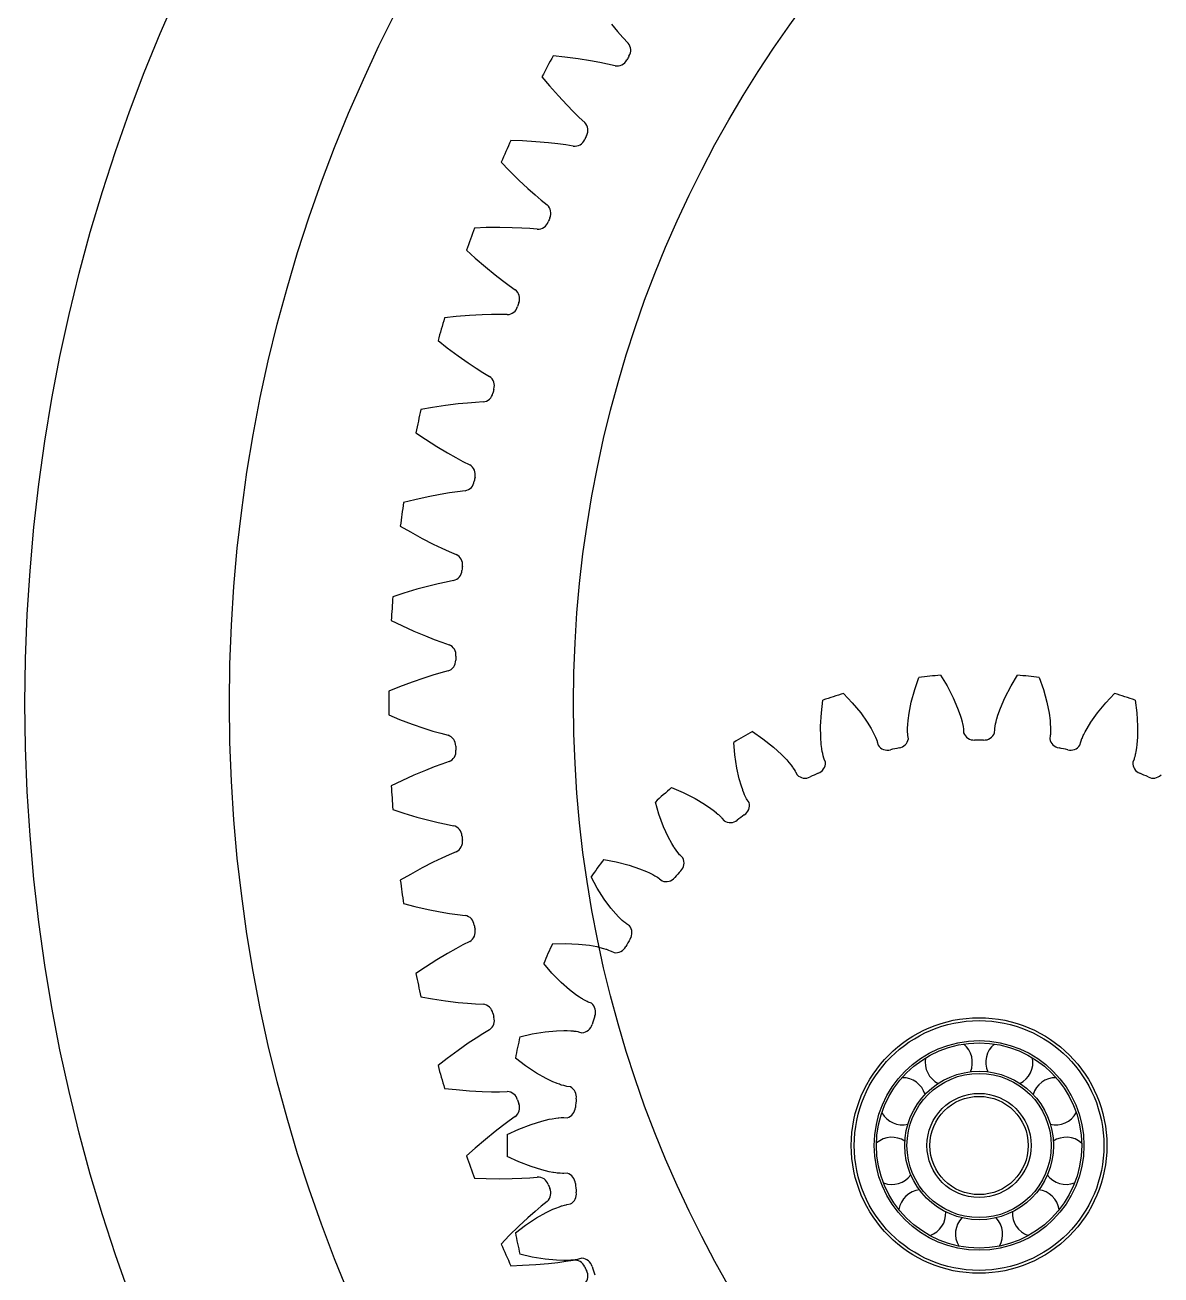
# Model space of a CAD drawing. Extents: x -49 to 4846, y -968 to 1090.
# Drawn here: x 2398.2 to 2513.8, y 431 to 558.2 of the extents above; entities that cross this region are included whole.
import ezdxf

# ---------------------------------------------------------------- set-up
doc = ezdxf.new("R2010")
doc.units = 0
doc.layers.get('0').update_dxf_attribs({"linetype": 'CONTINUOUS'})
doc.layers.add('OUTLINE', color=7, linetype='CONTINUOUS')

msp = doc.modelspace()

# ---------------------------------------------------------------- linework, layer by layer
at = {"color": 1}
for p, q in [((2457.880346, 558.258031), (2458.507152, 557.521162)), ((2458.507151, 557.521164), (2459.054773, 556.904689)), ((2459.054773, 556.904689), (2459.578921, 556.338364)), ((2453.126541, 554.9121), (2451.945025, 555.035364)), ((2454.479825, 554.736754), (2453.126541, 554.9121)), ((2455.7333, 554.539245), (2454.479825, 554.736754)), ((2456.684854, 554.364848), (2455.7333, 554.539245)), ((2457.492547, 554.198832), (2456.684852, 554.364849)), ((2458.245077, 554.028067), (2457.492547, 554.198832)), ((2450.813451, 552.907181), (2451.576336, 551.996589)), ((2451.576336, 551.996589), (2452.47843, 550.97274)), ((2452.47843, 550.97274), (2453.343131, 550.043983)), ((2453.343131, 550.043983), (2454.019812, 549.352632)), ((2454.01981, 549.352634), (2454.609101, 548.775861)), ((2454.609101, 548.775861), (2455.171478, 548.247479)), ((2448.834306, 546.374593), (2447.64707, 546.415139)), ((2450.196525, 546.294076), (2448.834306, 546.374593)), ((2451.460724, 546.184485), (2450.196525, 546.294076)), ((2452.422125, 546.076891), (2451.460724, 546.184485)), ((2453.239431, 545.96762), (2452.422123, 546.076891)), ((2454.00204, 545.849765), (2453.239431, 545.96762)), ((2446.666706, 544.213206), (2447.491253, 543.358048)), ((2447.491253, 543.358048), (2448.46257, 542.39962)), ((2448.46257, 542.39962), (2449.389951, 541.533444)), ((2449.389951, 541.533444), (2450.11321, 540.89098)), ((2450.113208, 540.890982), (2450.741297, 540.356721)), ((2450.741297, 540.356721), (2451.339162, 539.868855)), ((2445.148073, 537.558473), (2443.960901, 537.516102)), ((2446.51259, 537.573175), (2445.148073, 537.558473)), ((2447.781355, 537.552037), (2446.51259, 537.573175)), ((2448.747919, 537.511769), (2447.781355, 537.552037)), ((2449.570857, 537.459777), (2448.747917, 537.511769)), ((2450.339829, 537.395406), (2449.570857, 537.459777)), ((2443.136524, 535.251146), (2444.018715, 534.455589)), ((2444.018715, 534.455589), (2445.054522, 533.567252)), ((2445.054522, 533.567252), (2446.040066, 532.767876)), ((2446.040066, 532.767876), (2446.806379, 532.177429)), ((2446.806377, 532.177431), (2447.470204, 531.688284)), ((2447.470204, 531.688284), (2448.100644, 531.243312)), ((2442.085801, 528.50669), (2440.904476, 528.381609)), ((2443.445969, 528.616539), (2442.085801, 528.50669)), ((2444.713117, 528.683958), (2443.445969, 528.616539)), ((2445.680136, 528.711212), (2444.713117, 528.683958)), ((2446.504696, 528.716752), (2445.680134, 528.711212)), ((2447.276285, 528.706179), (2446.504696, 528.716752)), ((2440.240103, 526.064665), (2441.175641, 525.332584)), ((2441.175641, 525.332584), (2442.270892, 524.518665)), ((2442.270892, 524.518665), (2443.309796, 523.789984)), ((2443.309796, 523.789984), (2444.11543, 523.254431)), ((2444.115428, 523.254433), (2444.811759, 522.812784)), ((2444.811759, 522.812784), (2445.471703, 522.412873)), ((2439.662409, 519.263342), (2438.492687, 519.056162)), ((2441.011601, 519.467805), (2439.662409, 519.263342)), ((2442.27096, 519.623451), (2441.011601, 519.467805)), ((2443.233722, 519.718095), (2442.27096, 519.623451)), ((2444.055886, 519.781139), (2443.23372, 519.718095)), ((2444.826334, 519.824416), (2444.055886, 519.781139)), ((2437.991554, 516.698517), (2438.97588, 516.033479)), ((2438.97588, 516.033479), (2440.125239, 515.297944)), ((2440.125239, 515.297944), (2441.212444, 514.643509)), ((2441.212444, 514.643509), (2442.053473, 514.165458)), ((2442.053471, 514.16546), (2442.778914, 513.77346)), ((2442.778914, 513.77346), (2443.465147, 513.420559)), ((2439.221346, 510.171544), (2437.889703, 509.873464)), ((2440.46678, 510.41466), (2439.221346, 510.171544)), ((2441.420595, 510.576231), (2440.46678, 510.41466)), ((2442.236359, 510.696474), (2441.420593, 510.576231)), ((2443.001911, 510.793388), (2442.236359, 510.696474)), ((2437.889703, 509.873464), (2436.737283, 509.585193)), ((2436.401832, 507.198334), (2437.430151, 506.603579)), ((2437.430151, 506.603579), (2438.628019, 505.950011)), ((2438.628019, 505.950011), (2439.758226, 505.373009)), ((2439.758226, 505.373009), (2440.630553, 504.954791)), ((2440.630551, 504.954792), (2441.381572, 504.614352)), ((2441.381572, 504.614352), (2442.09075, 504.310179)), ((2439.309368, 501.102447), (2438.083927, 500.773046)), ((2440.249589, 501.33016), (2439.309368, 501.102447)), ((2441.054978, 501.507014), (2440.249587, 501.330159)), ((2441.811905, 501.657094), (2441.054978, 501.507014)), ((2436.776321, 500.382802), (2435.646817, 500.014844)), ((2438.083927, 500.773046), (2436.776321, 500.382802)), ((2435.478682, 497.6104), (2436.545984, 497.088826)), ((2436.545984, 497.088826), (2437.786524, 496.520408)), ((2437.786524, 496.520408), (2438.954227, 496.023651)), ((2438.954227, 496.023651), (2439.853604, 495.667302)), ((2439.853601, 495.667303), (2440.62654, 495.380081)), ((2440.62654, 495.380081), (2441.355209, 495.126119)), ((2440.517499, 492.25753), (2439.726407, 492.024925)), ((2441.262113, 492.460045), (2440.517499, 492.25753)), ((2437.604884, 491.3181), (2436.327686, 490.837593)), ((2438.804363, 491.732181), (2437.604884, 491.3181)), ((2439.726409, 492.024926), (2438.804363, 491.732181)), ((2488.741609, 490.586921), (2489.163982, 491.798503)), ((2491.361776, 492.029499), (2492.02682, 490.93221)), ((2492.02682, 490.93221), (2492.65255, 489.729284)), ((2497.905914, 489.729284), (2498.531645, 490.93221)), ((2498.531645, 490.93221), (2499.196689, 492.0295)), ((2501.394483, 491.798501), (2501.816855, 490.586921)), ((2436.327686, 490.837593), (2435.226601, 490.391741)), ((2481.50028, 490.169531), (2482.378931, 489.234491)), ((2488.379655, 489.280185), (2488.741609, 490.586921)), ((2492.65255, 489.729284), (2493.100247, 488.691325)), ((2497.458217, 488.691325), (2497.905914, 489.729284)), ((2501.816855, 490.586921), (2502.17881, 489.280185)), ((2508.179534, 489.234491), (2509.058185, 490.169532)), ((2479.237299, 488.213714), (2479.39854, 489.486636)), ((2482.378931, 489.234491), (2483.24109, 488.187949)), ((2488.157545, 488.171826), (2488.379655, 489.280185)), ((2493.100247, 488.691325), (2493.354717, 487.974562)), ((2497.203747, 487.974559), (2497.458217, 488.691325)), ((2502.17881, 489.280185), (2502.40092, 488.171826)), ((2507.317375, 488.187949), (2508.179534, 489.234491)), ((2511.159925, 489.486634), (2511.321165, 488.213714)), ((2435.226601, 487.981425), (2436.327686, 487.535573)), ((2436.327686, 487.535573), (2437.604855, 487.055076)), ((2437.604855, 487.055076), (2438.804366, 486.640984)), ((2479.15494, 486.860279), (2479.237299, 488.213714)), ((2483.24109, 488.187949), (2483.894807, 487.265753)), ((2483.894807, 487.265753), (2484.29274, 486.61756)), ((2488.024939, 487.017113), (2488.05766, 487.41782)), ((2488.057659, 487.417816), (2488.157545, 488.171826)), ((2493.354717, 487.974561), (2493.447784, 487.667902)), ((2493.447784, 487.667902), (2493.545773, 487.301099)), ((2493.545773, 487.301099), (2493.547984, 487.292067)), ((2493.547984, 487.292067), (2493.598749, 487.071053)), ((2493.598749, 487.071053), (2493.613889, 486.998627)), ((2496.917624, 486.858458), (2496.959716, 487.071057)), ((2496.959716, 487.071057), (2496.982186, 487.172457)), ((2496.982186, 487.172457), (2497.01048, 487.292065)), ((2497.01048, 487.292065), (2497.068634, 487.517487)), ((2497.068634, 487.517487), (2497.088431, 487.589416)), ((2497.088431, 487.589416), (2497.203748, 487.974563)), ((2502.40092, 488.171826), (2502.500805, 487.417819)), ((2502.500805, 487.417818), (2502.52808, 487.09851)), ((2502.52808, 487.09851), (2502.547665, 486.71935)), ((2506.265724, 486.617558), (2506.663657, 487.265753)), ((2506.663657, 487.265753), (2507.317375, 488.187949)), ((2511.321165, 488.213714), (2511.403525, 486.860279)), ((2438.804366, 486.640984), (2439.726409, 486.34824)), ((2439.726407, 486.348241), (2440.517499, 486.115636)), ((2440.517499, 486.115636), (2441.262108, 485.913122)), ((2472.240991, 486.299888), (2473.294846, 485.567963)), ((2479.168124, 485.729961), (2479.15494, 486.860279)), ((2484.29274, 486.61756), (2484.447531, 486.336951)), ((2484.447531, 486.336951), (2484.619641, 485.998537)), ((2484.619641, 485.998537), (2484.623682, 485.990162)), ((2484.623682, 485.990162), (2484.719289, 485.784532)), ((2484.719289, 485.784532), (2484.749156, 485.716837)), ((2488.00681, 486.483321), (2488.007707, 486.587176)), ((2488.00984, 486.266616), (2488.00681, 486.483321)), ((2488.007707, 486.587176), (2488.010514, 486.710053)), ((2488.010167, 486.256315), (2488.00984, 486.266616)), ((2488.02298, 486.023749), (2488.010167, 486.256315)), ((2488.010514, 486.710053), (2488.02053, 486.942641)), ((2488.02053, 486.942641), (2488.024939, 487.017113)), ((2488.034055, 485.910842), (2488.02298, 486.023749)), ((2488.09146, 485.566964), (2488.034055, 485.910842)), ((2493.613889, 486.998627), (2493.657545, 486.761054)), ((2493.657545, 486.761054), (2493.682134, 486.589028)), ((2493.682134, 486.589028), (2493.691125, 486.505417)), ((2493.691124, 486.505424), (2493.706469, 486.157125)), ((2496.851995, 486.157125), (2496.86734, 486.505424)), ((2496.86734, 486.505424), (2496.879983, 486.618167)), ((2496.879983, 486.618167), (2496.915803, 486.848314)), ((2496.915803, 486.848314), (2496.917624, 486.858458)), ((2502.52441, 485.910842), (2502.467004, 485.566964)), ((2502.532999, 485.994488), (2502.524409, 485.910835)), ((2502.544713, 486.167867), (2502.532999, 485.994488)), ((2502.551405, 486.409325), (2502.544713, 486.167867)), ((2502.547665, 486.71935), (2502.54795, 486.710055)), ((2502.54795, 486.710055), (2502.551655, 486.483316)), ((2502.551655, 486.483316), (2502.551405, 486.409325)), ((2505.753803, 485.585334), (2505.839177, 485.784536)), ((2505.839177, 485.784536), (2505.882239, 485.879048)), ((2505.882239, 485.879048), (2505.934781, 485.99016)), ((2505.934781, 485.99016), (2506.038533, 486.198565)), ((2506.038533, 486.198565), (2506.072852, 486.264806)), ((2506.072852, 486.264806), (2506.265726, 486.617561)), ((2511.403525, 486.860279), (2511.39034, 485.729961)), ((2470.434099, 483.91631), (2470.327161, 485.194939)), ((2473.294846, 485.567963), (2474.355753, 484.723543)), ((2474.355753, 484.723543), (2475.186921, 483.957415)), ((2479.227189, 484.97166), (2479.168124, 485.729961)), ((2479.278495, 484.572911), (2479.227189, 484.971664)), ((2479.289666, 484.499149), (2479.278495, 484.572911)), ((2479.328226, 484.269562), (2479.289666, 484.499149)), ((2484.749156, 485.716837), (2484.841252, 485.493531)), ((2484.841252, 485.493531), (2484.901071, 485.330377)), ((2484.901071, 485.330377), (2484.927248, 485.250463)), ((2484.927246, 485.25047), (2485.014672, 484.912972)), ((2505.543793, 484.912972), (2505.631218, 485.25047)), ((2505.631218, 485.25047), (2505.667025, 485.35812)), ((2505.667025, 485.35812), (2505.749913, 485.575791)), ((2505.749913, 485.575791), (2505.753803, 485.585334)), ((2511.291566, 484.653662), (2511.231892, 484.278715)), ((2511.331276, 484.971663), (2511.291566, 484.653662)), ((2511.39034, 485.729961), (2511.331276, 484.971663)), ((2441.355214, 483.247049), (2440.626541, 482.993085)), ((2470.634934, 482.575327), (2470.434099, 483.91631)), ((2475.186921, 483.957415), (2475.710925, 483.406121)), ((2475.710925, 483.406121), (2475.920675, 483.163827)), ((2479.351028, 484.148787), (2479.328226, 484.269562)), ((2479.371744, 484.047014), (2479.351028, 484.148787)), ((2479.419763, 483.835675), (2479.371744, 484.047014)), ((2479.422224, 483.825667), (2479.419763, 483.835675)), ((2479.483111, 483.600847), (2479.422224, 483.825667)), ((2479.517418, 483.49271), (2479.483111, 483.600847)), ((2479.645065, 483.168281), (2479.517418, 483.49271)), ((2511.041047, 483.49271), (2510.913399, 483.168281)), ((2511.066839, 483.572742), (2511.041044, 483.492703)), ((2511.114344, 483.739897), (2511.066839, 483.572742)), ((2511.171092, 483.974687), (2511.114344, 483.739897)), ((2511.18672, 484.047009), (2511.171092, 483.974687)), ((2511.230239, 484.269564), (2511.18672, 484.047009)), ((2511.231892, 484.278715), (2511.230239, 484.269564)), ((2438.954224, 482.349513), (2437.786552, 481.85277)), ((2439.853603, 482.705863), (2438.954224, 482.349513)), ((2440.626541, 482.993085), (2439.853601, 482.705863)), ((2470.882837, 481.472451), (2470.634934, 482.575327)), ((2475.920675, 483.163827), (2476.159384, 482.868592)), ((2476.159384, 482.868592), (2476.165079, 482.86124)), ((2476.165079, 482.86124), (2476.301349, 482.679981)), ((2476.301349, 482.679981), (2476.344638, 482.619975)), ((2476.344638, 482.619975), (2476.48115, 482.420698)), ((2476.48115, 482.420698), (2476.573582, 482.273545)), ((2476.573582, 482.273545), (2476.615803, 482.20082)), ((2476.6158, 482.200826), (2476.771484, 481.888881)), ((2436.545984, 481.28434), (2435.478682, 480.762766)), ((2437.786552, 481.85277), (2436.545984, 481.28434)), ((2471.09827, 480.743001), (2470.882837, 481.472451)), ((2471.23136, 480.363633), (2471.098269, 480.743005)), ((2463.988583, 480.589692), (2465.171585, 480.09287)), ((2465.171585, 480.09287), (2466.384874, 479.487477)), ((2466.384874, 479.487477), (2467.357165, 478.9109)), ((2471.257622, 480.293805), (2471.23136, 480.363633)), ((2471.343074, 480.077252), (2471.257622, 480.293805)), ((2471.390488, 479.963857), (2471.343074, 480.077252)), ((2471.431911, 479.868615), (2471.390488, 479.963857)), ((2471.52282, 479.671878), (2471.431911, 479.868615)), ((2471.527309, 479.662601), (2471.52282, 479.671878)), ((2471.633607, 479.455353), (2471.527309, 479.662601)), ((2471.689648, 479.356711), (2471.633607, 479.455353)), ((2435.646817, 478.358322), (2436.776321, 477.990363)), ((2462.71675, 477.882526), (2462.346306, 479.110981)), ((2467.357165, 478.9109), (2467.984338, 478.4806)), ((2467.984339, 478.4806), (2468.239881, 478.28721)), ((2468.239881, 478.28721), (2468.534757, 478.048058)), ((2471.881958, 479.065912), (2471.689648, 479.356711)), ((2436.776321, 477.990363), (2438.083897, 477.600128)), ((2438.083897, 477.600128), (2439.309371, 477.270718)), ((2439.309371, 477.270718), (2440.249589, 477.043006)), ((2440.249587, 477.043006), (2441.054977, 476.866152)), ((2441.054977, 476.866152), (2441.811899, 476.716073)), ((2463.192002, 476.612603), (2462.71675, 477.882526)), ((2468.534757, 478.048058), (2468.541855, 478.04205)), ((2468.541855, 478.04205), (2468.712834, 477.893085)), ((2468.712834, 477.893085), (2468.767653, 477.84339)), ((2468.767653, 477.84339), (2468.942614, 477.676849)), ((2468.942614, 477.676849), (2469.063621, 477.55213)), ((2469.063621, 477.55213), (2469.12004, 477.489773)), ((2469.120035, 477.489778), (2469.337175, 477.217018)), ((2463.663789, 475.585369), (2463.192002, 476.612603)), ((2464.026176, 474.916651), (2463.663789, 475.585369)), ((2464.235232, 474.573244), (2464.026173, 474.916655)), ((2464.275438, 474.510402), (2464.235232, 474.573244)), ((2464.404047, 474.316348), (2464.275438, 474.510402)), ((2464.474001, 474.215288), (2464.404047, 474.316348)), ((2440.630553, 473.418375), (2439.758223, 473.000155)), ((2441.381572, 473.758814), (2440.630551, 473.418374)), ((2442.090755, 474.062989), (2441.381572, 473.758814)), ((2457.103727, 473.288505), (2458.364173, 473.048499)), ((2458.364173, 473.048499), (2459.676816, 472.708593)), ((2464.53432, 474.13074), (2464.474001, 474.215288)), ((2464.664147, 473.957203), (2464.53432, 474.13074)), ((2464.670467, 473.949062), (2464.664147, 473.957203)), ((2464.817532, 473.768444), (2464.670467, 473.949062)), ((2464.892856, 473.683609), (2464.817532, 473.768444)), ((2465.141425, 473.439148), (2464.892856, 473.683609)), ((2437.430151, 471.769586), (2436.401832, 471.174831)), ((2438.628046, 472.423169), (2437.430151, 471.769586)), ((2439.758223, 473.000155), (2438.628046, 472.423169)), ((2459.676816, 472.708593), (2460.747738, 472.346767)), ((2460.747738, 472.346767), (2461.45067, 472.056266)), ((2461.45067, 472.056266), (2461.740837, 471.920233)), ((2461.740837, 471.920233), (2462.078991, 471.747614)), ((2456.422538, 470.376068), (2455.804779, 471.500659)), ((2462.078991, 471.747614), (2462.087184, 471.743214)), ((2462.087184, 471.743214), (2462.285398, 471.633052)), ((2462.285398, 471.633052), (2462.349351, 471.59584)), ((2462.349351, 471.59584), (2462.555114, 471.469316)), ((2462.555114, 471.469316), (2462.699408, 471.372481)), ((2462.699408, 471.372481), (2462.767558, 471.323216)), ((2462.767552, 471.32322), (2463.036657, 471.101566)), ((2457.151437, 469.232707), (2456.422538, 470.376068)), ((2457.826487, 468.32601), (2457.151437, 469.232707)), ((2436.737283, 468.787973), (2437.889703, 468.499701)), ((2437.889703, 468.499701), (2439.221316, 468.201628)), ((2439.221316, 468.201628), (2440.466783, 467.958505)), ((2440.466783, 467.958505), (2441.420595, 467.796934)), ((2458.31999, 467.747249), (2457.826487, 468.32601)), ((2441.420593, 467.796934), (2442.236358, 467.676692)), ((2442.236358, 467.676692), (2443.001905, 467.579779)), ((2458.595876, 467.454811), (2458.319987, 467.747252)), ((2458.648269, 467.401703), (2458.595876, 467.454811)), ((2458.814413, 467.238628), (2458.648269, 467.401703)), ((2458.90385, 467.154321), (2458.814413, 467.238628)), ((2458.98043, 467.084162), (2458.90385, 467.154321)), ((2459.1435, 466.94141), (2458.98043, 467.084162)), ((2459.151374, 466.93476), (2459.1435, 466.94141)), ((2459.332778, 466.788665), (2459.151374, 466.93476)), ((2459.424095, 466.721345), (2459.332778, 466.788665)), ((2459.718058, 466.533906), (2459.424095, 466.721345)), ((2442.053473, 464.207707), (2441.212441, 463.729655)), ((2442.778915, 464.599705), (2442.053471, 464.207706)), ((2443.465151, 464.952609), (2442.778915, 464.599705)), ((2451.887323, 464.715424), (2453.170125, 464.742725)), ((2453.170125, 464.742725), (2454.524755, 464.68316)), ((2454.524755, 464.68316), (2455.647503, 464.551898)), ((2455.647503, 464.551898), (2456.395472, 464.413893)), ((2456.395473, 464.413893), (2456.707581, 464.341161)), ((2456.707581, 464.341161), (2457.074236, 464.242621)), ((2457.074236, 464.242621), (2457.083164, 464.24002)), ((2457.083164, 464.24002), (2457.29995, 464.173477)), ((2457.29995, 464.173477), (2457.370243, 464.150375)), ((2457.370243, 464.150375), (2457.597815, 464.069396)), ((2440.125266, 463.075238), (2438.97588, 462.339686)), ((2441.212441, 463.729655), (2440.125266, 463.075238)), ((2457.597815, 464.069396), (2457.759089, 464.004678)), ((2457.759089, 464.004678), (2457.835993, 463.970658)), ((2457.835986, 463.970661), (2458.145295, 463.809801)), ((2438.97588, 462.339686), (2437.991554, 461.674648)), ((2451.826549, 461.725004), (2450.988475, 462.69658)), ((2452.777238, 460.758174), (2451.826549, 461.725004)), ((2453.626051, 460.011642), (2452.777238, 460.758174)), ((2438.492687, 459.317004), (2439.662409, 459.109823)), ((2439.662409, 459.109823), (2441.01157, 458.905364)), ((2454.2291, 459.548134), (2453.626051, 460.011642)), ((2454.559758, 459.319446), (2454.229096, 459.548136)), ((2454.622049, 459.278391), (2454.559758, 459.319446)), ((2454.818467, 459.153423), (2454.622049, 459.278391)), ((2454.923478, 459.089554), (2454.818467, 459.153423)), ((2455.012972, 459.036849), (2454.923478, 459.089554)), ((2441.01157, 458.905364), (2442.270963, 458.749714)), ((2442.270963, 458.749714), (2443.233722, 458.65507)), ((2443.23372, 458.655071), (2444.055886, 458.592026)), ((2444.055886, 458.592026), (2444.826328, 458.548751)), ((2455.202158, 458.931121), (2455.012972, 459.036849)), ((2455.211243, 458.926254), (2455.202158, 458.931121)), ((2455.419057, 458.821068), (2455.211243, 458.926254)), ((2455.522375, 458.774205), (2455.419057, 458.821068)), ((2455.848885, 458.65198), (2455.522375, 458.774205)), ((2444.81176, 455.560382), (2444.115428, 455.118733)), ((2445.471708, 455.960295), (2444.81176, 455.560382)), ((2448.567355, 455.245134), (2449.816448, 455.538548)), ((2449.816448, 455.538548), (2451.15386, 455.761929)), ((2451.15386, 455.761929), (2452.279364, 455.866967)), ((2452.279364, 455.866967), (2453.039682, 455.88749)), ((2453.039682, 455.88749), (2453.360092, 455.881238)), ((2453.360092, 455.881238), (2453.739222, 455.861083)), ((2453.739222, 455.861083), (2453.748496, 455.860395)), ((2453.748496, 455.860395), (2453.97438, 455.840378)), ((2453.97438, 455.840378), (2454.047939, 455.832396)), ((2454.047939, 455.832396), (2454.287375, 455.800501)), ((2454.287375, 455.800501), (2454.45858, 455.770728)), ((2454.45858, 455.770728), (2454.540877, 455.753442)), ((2454.54087, 455.753443), (2454.876864, 455.660407)), ((2443.309794, 454.583179), (2442.270917, 453.854518)), ((2444.11543, 455.118734), (2443.309794, 454.583179)), ((2441.175641, 453.040581), (2440.240103, 452.3085)), ((2442.270917, 453.854518), (2441.175641, 453.040581)), ((2449.129652, 452.307427), (2448.107889, 453.083526)), ((2450.260581, 451.559384), (2449.129652, 452.307427)), ((2451.246058, 451.005643), (2450.260581, 451.559384)), ((2451.932298, 450.677644), (2451.246058, 451.005643)), ((2452.303277, 450.522702), (2451.932294, 450.677646)), ((2452.372742, 450.495495), (2452.303277, 450.522702)), ((2452.590851, 450.414096), (2452.372742, 450.495495)), ((2452.706846, 450.373455), (2452.590851, 450.414096)), ((2452.805342, 450.340509), (2452.706846, 450.373455)), ((2453.012376, 450.276425), (2452.805342, 450.340509)), ((2453.022274, 450.273553), (2453.012376, 450.276425)), ((2453.247417, 450.213873), (2453.022274, 450.273553)), ((2453.35822, 450.189514), (2453.247417, 450.213873)), ((2453.703008, 450.137846), (2453.35822, 450.189515)), ((2440.904476, 449.991556), (2442.085801, 449.866476)), ((2442.085801, 449.866476), (2443.445938, 449.756628)), ((2443.445938, 449.756628), (2444.713121, 449.689207)), ((2444.713121, 449.689207), (2445.680136, 449.661953)), ((2445.680134, 449.661953), (2446.504695, 449.656414)), ((2446.504695, 449.656414), (2447.27628, 449.666987)), ((2447.470205, 446.684881), (2446.806377, 446.195735)), ((2448.100649, 447.129857), (2447.470205, 446.684881)), ((2448.449713, 445.838236), (2449.711455, 446.334799)), ((2449.711455, 446.334799), (2450.790526, 446.671547)), ((2450.790526, 446.671547), (2451.529962, 446.8497)), ((2451.529962, 446.8497), (2451.84467, 446.910202)), ((2451.84467, 446.910202), (2452.219705, 446.969313)), ((2452.219705, 446.969313), (2452.22892, 446.970569)), ((2452.22892, 446.970569), (2452.45403, 446.997953)), ((2452.45403, 446.997953), (2452.527641, 447.005439)), ((2452.527641, 447.005439), (2452.768476, 447.024023)), ((2452.768476, 447.024023), (2452.94213, 447.030496)), ((2452.94213, 447.030496), (2453.026223, 447.030698)), ((2453.026215, 447.030698), (2453.374211, 447.009552)), ((2446.040063, 445.605287), (2445.054546, 444.805933)), ((2446.806379, 446.195736), (2446.040063, 445.605287)), ((2447.288919, 445.291533), (2448.449713, 445.838236)), ((2444.018715, 443.917576), (2443.136524, 443.122019)), ((2445.054546, 444.805933), (2444.018715, 443.917576)), ((2448.449713, 442.534929), (2447.288918, 443.081633)), ((2449.711455, 442.038367), (2448.449713, 442.534929)), ((2450.790526, 441.701618), (2449.711455, 442.038367)), ((2451.529964, 441.523465), (2450.790526, 441.701618)), ((2451.925052, 441.449039), (2451.52996, 441.523465)), ((2451.998655, 441.43687), (2451.925052, 441.449039)), ((2452.228922, 441.402596), (2451.998655, 441.43687)), ((2452.350832, 441.386961), (2452.228922, 441.402596)), ((2452.454025, 441.375213), (2452.350832, 441.386961)), ((2452.669859, 441.355574), (2452.454025, 441.375213)), ((2452.680138, 441.354823), (2452.669859, 441.355574)), ((2452.912769, 441.343256), (2452.680138, 441.354823)), ((2453.026215, 441.342468), (2452.912769, 441.343256)), ((2453.374211, 441.363614), (2453.026215, 441.342468)), ((2443.960901, 440.857063), (2445.148073, 440.814692)), ((2445.148073, 440.814692), (2446.512559, 440.799991)), ((2446.512559, 440.799991), (2447.781358, 440.821128)), ((2447.781358, 440.821128), (2448.74792, 440.861396)), ((2448.747917, 440.861396), (2449.570856, 440.913388)), ((2449.570856, 440.913388), (2450.339823, 440.977759)), ((2450.113209, 437.482185), (2449.389948, 436.83972)), ((2450.741298, 438.016445), (2450.113208, 437.482184)), ((2451.339166, 438.504314), (2450.741298, 438.016445)), ((2451.246058, 437.367522), (2451.932295, 437.69552)), ((2451.932295, 437.69552), (2452.227547, 437.820132)), ((2452.227547, 437.820132), (2452.582097, 437.955925)), ((2452.582097, 437.955925), (2452.590849, 437.959069)), ((2452.590849, 437.959069), (2452.805346, 438.032658)), ((2452.805346, 438.032658), (2452.875793, 438.055285)), ((2452.875793, 438.055285), (2453.107501, 438.123535)), ((2453.107501, 438.123535), (2453.276015, 438.165971)), ((2453.276015, 438.165971), (2453.358227, 438.183652)), ((2453.35822, 438.183651), (2453.703008, 438.235319)), ((2449.389948, 436.83972), (2448.462592, 435.973566)), ((2449.129652, 436.065739), (2450.260581, 436.813781)), ((2450.260581, 436.813781), (2451.246058, 437.367522)), ((2447.491253, 435.015117), (2446.666706, 434.15996)), ((2448.462592, 435.973566), (2447.491253, 435.015117)), ((2448.10789, 435.28964), (2449.129652, 436.065739)), ((2449.816448, 432.834617), (2448.567353, 433.128031)), ((2451.15386, 432.611237), (2449.816448, 432.834617)), ((2452.279364, 432.506199), (2451.15386, 432.611237)), ((2453.039684, 432.485676), (2452.279364, 432.506199)), ((2452.422123, 432.296274), (2453.239431, 432.405545)), ((2453.441612, 432.49502), (2453.03968, 432.485676)), ((2453.239431, 432.405545), (2454.002035, 432.5234)), ((2453.516137, 432.498419), (2453.441612, 432.49502)), ((2453.748498, 432.51277), (2453.516137, 432.498419)), ((2453.870995, 432.522823), (2453.748498, 432.51277)), ((2453.974375, 432.532786), (2453.870995, 432.522823)), ((2454.189576, 432.558452), (2453.974375, 432.532786)), ((2454.199786, 432.559854), (2454.189576, 432.558452)), ((2454.429739, 432.596907), (2454.199786, 432.559854)), ((2454.54087, 432.619722), (2454.429739, 432.596907)), ((2454.876864, 432.712758), (2454.54087, 432.619722)), ((2447.64707, 431.958027), (2448.834306, 431.998572)), ((2448.834306, 431.998572), (2450.196494, 432.079088)), ((2450.196494, 432.079088), (2451.460728, 432.188681)), ((2451.460728, 432.188681), (2452.422126, 432.296275))]:
    msp.add_line(p, q, dxfattribs=at)
for centre, radius in [((2573.221519, 489.186583), 175), ((2573.221519, 489.186583), 154.196077), ((2495.279232, 444.186583), 13), ((2495.279232, 444.186583), 12.7), ((2495.279232, 444.186583), 10.665), ((2495.279232, 444.186583), 10.44), ((2495.279232, 444.186583), 7.56), ((2495.279232, 444.186583), 7.335), ((2495.279232, 444.186583), 5.3), ((2495.279232, 444.186583), 5)]:
    msp.add_circle(centre, radius, dxfattribs=at)
for centre, radius, start, end in [((2458.72057, 555.611139), 1.125, 326.738787, 40.272366), ((2573.22136, 489.186667), 138, 151.499628, 152.500372), ((2458.445691, 555.135035), 1.125, 259.727913, 333.2612), ((2573.221519, 489.186583), 131.25, 149.907943, 150.092057), ((2454.365945, 547.46215), 1.125, 330.738787, 44.272366), ((2573.221519, 489.186583), 131.25, 153.907943, 154.092057), ((2573.221354, 489.186656), 138, 155.499628, 156.500372), ((2454.124948, 546.968031), 1.125, 263.727913, 337.2612), ((2450.590373, 539.029248), 1.125, 334.738787, 48.272366), ((2450.384431, 538.519522), 1.125, 267.727913, 341.2612), ((2573.221519, 489.186583), 131.25, 157.907943, 158.092057), ((2573.22135, 489.186644), 138, 159.499628, 160.500372), ((2447.412248, 530.353517), 1.125, 338.738787, 52.272366), ((2447.242364, 529.830667), 1.125, 271.727913, 345.2612), ((2573.221519, 489.186583), 131.25, 161.907943, 162.092057), ((2573.221346, 489.186632), 138, 163.499628, 164.500372), ((2444.847053, 521.477225), 1.125, 342.738787, 56.272366), ((2444.714055, 520.943799), 1.125, 275.727913, 349.2612), ((2573.221519, 489.186583), 131.25, 165.907943, 166.092057), ((2573.221343, 489.18662), 138, 167.499628, 168.500372), ((2442.907285, 512.443617), 1.125, 346.738787, 60.272366), ((2442.811821, 511.902212), 1.125, 279.727913, 353.2612), ((2573.221519, 489.186583), 131.25, 169.907943, 170.092057), ((2573.221341, 489.186608), 138, 171.499628, 172.500372), ((2441.602396, 503.296703), 1.125, 350.738787, 64.272366), ((2441.54493, 502.749957), 1.125, 283.727913, 357.2612), ((2573.221519, 489.186583), 131.25, 173.907943, 174.092057), ((2573.221339, 489.186595), 138, 175.499628, 176.500372), ((2440.938741, 494.081045), 1.125, 354.738787, 68.272366), ((2440.919555, 493.531623), 1.125, 287.727913, 1.2612), ((2573.221519, 489.186583), 131.25, 177.907943, 178.092057), ((2495.278915, 444.189599), 48, 94.680946, 97.319054), ((2495.279549, 444.189599), 48, 82.680946, 85.319054), ((2573.221339, 489.186583), 138, 179.499628, 180.500372), ((2495.278295, 444.189467), 48, 106.680946, 109.319054), ((2495.280169, 444.189467), 48, 70.680946, 73.319054), ((2440.919555, 484.841542), 1.125, 358.738787, 72.272366), ((2495.277716, 444.189209), 48, 118.680946, 121.319054), ((2494.758049, 486.556882), 1.125, 200.814253, 273.619877), ((2495.800416, 486.556882), 1.125, 266.380123, 339.185747), ((2573.221519, 489.186583), 131.25, 181.907943, 182.092057), ((2485.960157, 485.522629), 1.125, 212.814253, 285.619877), ((2495.279232, 444.186583), 41.25, 101.374728, 102.625272), ((2486.979746, 485.739349), 1.125, 278.380123, 351.185747), ((2495.279232, 444.186583), 41.25, 89.374728, 90.625272), ((2503.578718, 485.739349), 1.125, 188.814253, 261.619877), ((2495.279232, 444.186583), 41.25, 77.374728, 78.625272), ((2504.598307, 485.522629), 1.125, 254.380123, 327.185747), ((2440.938741, 484.29212), 1.125, 291.727913, 5.2612), ((2495.279232, 444.186583), 41.25, 113.374728, 114.625272), ((2478.521804, 483.105761), 1.125, 290.380123, 3.185747), ((2512.036661, 483.105761), 1.125, 176.814253, 249.619877), ((2495.279232, 444.186583), 41.25, 65.374728, 66.625272), ((2573.221339, 489.18657), 138, 183.499628, 184.500372), ((2477.569554, 482.681793), 1.125, 224.814253, 297.619877), ((2512.98891, 482.681793), 1.125, 242.380123, 315.185747), ((2495.277203, 444.188837), 48, 130.680946, 133.319054), ((2470.796242, 478.771219), 1.125, 302.380123, 15.185747), ((2469.952949, 478.158531), 1.125, 236.814253, 309.619877), ((2495.279232, 444.186583), 41.25, 125.374728, 126.625272), ((2441.54493, 475.623208), 1.125, 2.738787, 76.272366), ((2573.221519, 489.186583), 131.25, 185.907943, 186.092057), ((2441.602396, 475.076463), 1.125, 295.727913, 9.2612), ((2495.276779, 444.188365), 48, 142.680946, 145.319054), ((2464.140703, 472.925161), 1.125, 314.380123, 27.185747), ((2495.279232, 444.186583), 41.25, 137.374728, 138.625272), ((2573.221341, 489.186558), 138, 187.499628, 188.500372), ((2463.443224, 472.150532), 1.125, 248.814253, 321.619877), ((2442.811821, 466.470954), 1.125, 6.738787, 80.272366), ((2442.907285, 465.929549), 1.125, 299.727913, 13.2612), ((2573.221519, 489.186583), 131.25, 189.907943, 190.092057), ((2458.846069, 465.82309), 1.125, 326.380123, 39.185747), ((2495.276462, 444.187816), 48, 154.680946, 157.319054), ((2458.324885, 464.920374), 1.125, 260.814253, 333.619877), ((2495.279232, 444.186583), 41.25, 149.374728, 150.625272), ((2573.221343, 489.186545), 138, 191.499628, 192.500372), ((2444.714055, 457.429367), 1.125, 10.738787, 84.272366), ((2455.143738, 457.7754), 1.125, 338.380123, 51.185747), ((2444.847053, 456.89594), 1.125, 303.727913, 17.2612), ((2573.221519, 489.186583), 131.25, 193.907943, 194.092057), ((2495.279232, 444.186583), 41.25, 161.374728, 162.625272), ((2495.276266, 444.187213), 48, 166.680946, 169.319054), ((2454.821629, 456.78405), 1.125, 272.814253, 345.619877), ((2492.201051, 452.643816), 2.4, 336.572924, 50.771229), ((2498.357414, 452.643816), 2.4, 129.154194, 203.532946), ((2492.201051, 452.643816), 2.4, 169.282471, 243.511182), ((2498.357414, 452.643816), 2.4, 296.509305, 10.901849), ((2573.221346, 489.186533), 138, 195.499628, 196.500372), ((2487.485004, 448.686583), 2.4, 16.664529, 90.673063), ((2503.073461, 448.686583), 2.4, 88.99046, 163.526058), ((2447.242364, 448.542498), 1.125, 14.738787, 88.272366), ((2453.19552, 449.133813), 1.125, 350.380123, 63.185747), ((2495.279232, 444.186583), 41.25, 173.374728, 174.625272), ((2447.412248, 448.019649), 1.125, 307.727913, 21.2612), ((2573.221519, 489.186583), 131.25, 197.907943, 198.092057), ((2453.086563, 448.097157), 1.125, 284.814253, 357.619877), ((2487.485004, 448.686583), 2.4, 209.374995, 283.481208), ((2503.073461, 448.686583), 2.4, 256.473942, 331.00954), ((2495.276199, 444.186583), 48, 178.680946, 181.319054), ((2486.415962, 442.623749), 2.4, 56.638736, 130.607158), ((2504.142502, 442.623749), 2.4, 49.098151, 123.490695), ((2573.22135, 489.186521), 138, 199.499628, 200.500372), ((2453.086563, 440.276009), 1.125, 2.380123, 75.185747), ((2450.384431, 439.853644), 1.125, 18.738787, 92.272366), ((2573.221519, 489.186583), 131.25, 201.907943, 202.092057), ((2495.279232, 444.186583), 41.25, 185.374728, 186.625272), ((2486.415962, 442.623749), 2.4, 249.426723, 323.436116), ((2504.142502, 442.623749), 2.4, 216.467054, 290.845806), ((2450.590373, 439.343918), 1.125, 311.727913, 25.2612), ((2453.19552, 439.239352), 1.125, 296.814253, 9.619877), ((2489.494144, 437.292183), 2.4, 96.563884, 170.573277), ((2501.064321, 437.292183), 2.4, 9.228771, 83.427076), ((2489.494144, 437.292183), 2.4, 289.392842, 3.361264), ((2501.064321, 437.292183), 2.4, 176.488818, 250.717529), ((2495.279232, 435.186583), 2.4, 136.518792, 210.625005), ((2495.279232, 435.186583), 2.4, 329.326937, 43.335471), ((2495.276266, 444.185952), 48, 190.680946, 193.319054), ((2573.221354, 489.18651), 138, 203.499628, 204.500372), ((2454.124948, 431.405134), 1.125, 22.738787, 96.272366), ((2454.821629, 431.589115), 1.125, 14.380123, 87.185747), ((2573.221519, 489.186583), 131.25, 205.907943, 206.092057), ((2454.365945, 430.911016), 1.125, 315.727913, 29.2612), ((2495.279232, 444.186583), 41.25, 197.374728, 198.625272)]:
    msp.add_arc(centre, radius, start, end, dxfattribs=at)
at = {"layer": 'OUTLINE'}
msp.add_circle((2573.221519, 489.186583), 119.195214, dxfattribs=at)

doc.saveas('drawing.dxf')
